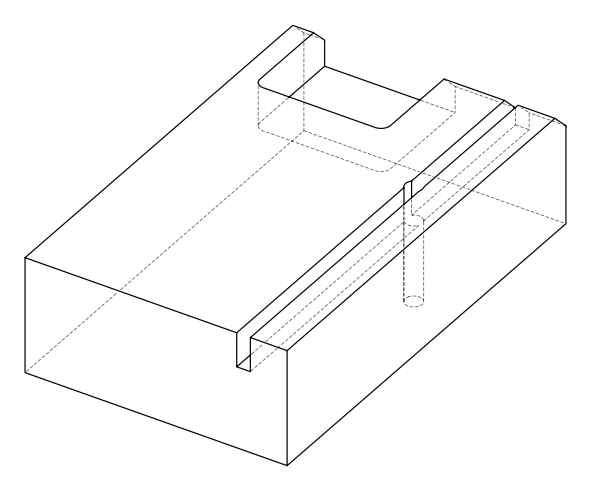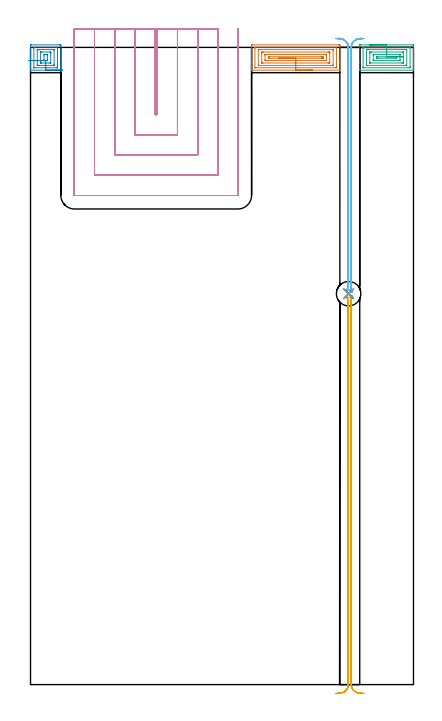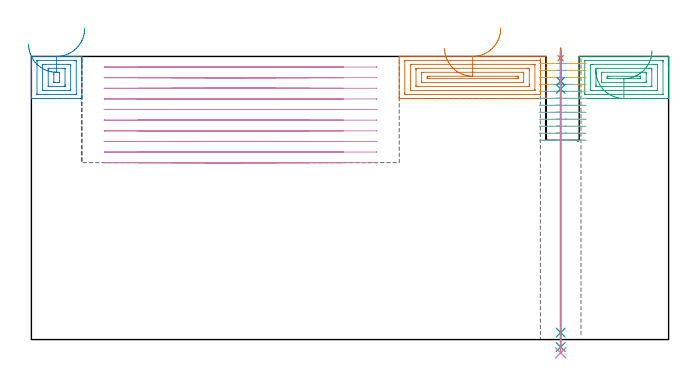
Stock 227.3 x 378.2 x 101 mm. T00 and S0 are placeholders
(PLAN: 10 operations, 6 tool changes, 54.4 min)
(1 AREA_MILL | FG_CHAMFER_SURFACE | UGT0205_001 | 2.74 min | 7518 mm3)
(2 AREA_MILL_1 | FG_CHAMFER_SURFACE_1 | UGT0205_001 | 1.08 min | 2836 mm3)
(3 AREA_MILL_2 | FG_CHAMFER_SURFACE_2 | UGT0205_001 | 1.76 min | 3960 mm3)
(4 MILL_SLOT | SLOT_PARTIAL_RECTANGULAR | NXT0201_012 | Follow Part, ap 4, ae 75% | 28.42 min | 408781 mm3)
(5 MILL_RECTANGULAR_SLOT | SLOT_RECTANGULAR | NXT0201_013 | Follow Part, ap 2.5, ae 75% | 11.84 min | 83240 mm3)
(6 MILL_RECTANGULAR_SLOT_1 | SLOT_RECTANGULAR_1 | NXT0201_013 | Follow Part, ap 2.5, ae 75% | 7.57 min | 49419 mm3)
(7 SPOT_DRILL | STEP1HOLE | NXT0321_9005460120000 | 0.03 min | 0 mm3)
(8 DRILL_BLIND_HOLE_INTO_CENTER | STEP1HOLE | NXT0301_030 | 0.05 min | 0 mm3)
(9 GUN_DRILL_THROUGH_HOLE | STEP1HOLE | UGT0307_001 | 0.48 min | 1396 mm3)
(10 SPADE_DRILL_TO_ENLARGE_THROUGH_HOLE | STEP1HOLE | UGT0306_005 | 0.43 min | 10489 mm3)
(TOOL UGT0205_001 | Chamfer Mill 20 x 3 x 45 deg. | D20 FL50 Z2)
(TOOL NXT0201_012 | ENDMILL 16mm [2P460-1600-NA 1630] | D16 FL38 Z6)
(TOOL NXT0201_013 | ENDMILL 10mm | D10 FL30 Z4)
(TOOL NXT0321_9005460120000 | NC Spot Drill, 142deg, 12mm, Carbide, Uncoated | D12 PA142 FL30 Z2)
(TOOL NXT0301_030 | Carbide Drill 5.9mm [860.1-0590-018A1-MM 2214] | D5.9 PA140 FL28 Z2)
(TOOL UGT0307_001 | Gun Drill 5 mm | D5 PA130 FL24 Z1)
(TOOL UGT0306_005 | Spade Drill 14.5mm | D14.5 PA132 FL10 Z2)
(OP 1 AREA_MILL)
G17 G21 G94 G90
T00 M6
G54
G17 G0 G90 X167.4 Y364.7 S1061 M3
G43 Z111. H0
G94 G1 X167.362 Z110.128 F250.
X167.248 Z109.264
X167.059 Z108.412
X166.797 Z107.58
X166.463 Z106.774
X166.06 Z106.
X165.592 Z105.264
X165.06 Z104.572
X164.471 Z103.929
X163.828 Z103.34
X163.136 Z102.808
X162.4 Z102.34
X161.626 Z101.937
X160.82 Z101.603
X159.988 Z101.341
X159.136 Z101.152
X158.272 Z101.038
X157.4 Z101.
X131.269
X131.21 Y364.705 Z100.993
X131.2 Y364.841 Z100.858
Y368.813 Z96.886
Y369.556 Z96.138
Y378.879 Z86.817
X131.203 Y379.25 Z86.446
X131.208 Y379.691 Z86.005
X131.267 Y379.694 Z86.003
X131.712 Y379.7 Z86.
X182.636
X183.088 Y379.699 Z86.001
X183.533 Y379.694 Z86.003
X183.592 Y379.691 Z86.005
X183.596 Y379.25 Z86.446
X183.6 Y378.741 Z86.955
Y369.556 Z96.138
Y368.813 Z96.886
Y368.675 Z97.023
X183.599 Y364.838 Z100.86
X183.59 Y364.705 Z100.993
X183.531 Y364.7 Z101.
X157.4
Y366.114 Z99.586
X133.399 Y366.115 Z99.585
X133.28 Y366.118 Z99.582
X133.223 Y366.121 Z99.579
X133.209 Y366.128 Z99.572
X133.205 Y366.144 Z99.556
X133.202 Y366.188 Z99.512
X133.2 Y366.313 Z99.387
Y377.77 Z87.93
X133.204 Y378.052 Z87.648
X133.21 Y378.24 Z87.46
X133.217 Y378.28 Z87.42
X133.234 Y378.282 Z87.418
X133.283 Y378.284 Z87.416
X133.484 Y378.286 Z87.414
X133.568
X181.401 Y378.285 Z87.415
X181.52 Y378.282 Z87.418
X181.577 Y378.279 Z87.421
X181.591 Y378.272 Z87.428
X181.595 Y378.256 Z87.444
X181.598 Y378.212 Z87.488
X181.6 Y378.087 Z87.613
Y366.63 Z99.07
X181.596 Y366.348 Z99.352
X181.59 Y366.16 Z99.54
X181.583 Y366.12 Z99.58
X181.566 Y366.118 Z99.582
X181.517 Y366.116 Z99.584
X181.316 Y366.114 Z99.586
X181.232
X157.4
Y367.528 Z98.172
X135.521 Y367.529 Z98.171
X135.255 Y367.53 Z98.17
X135.219 Y367.532 Z98.168
X135.215 Y367.534 Z98.166
X135.21 Y367.556 Z98.144
X135.204 Y367.628 Z98.072
X135.201 Y367.738 Z97.962
X135.2 Y367.793 Z97.907
Y376.661 Z89.039
X135.202 Y376.716 Z88.984
X135.21 Y376.826 Z88.874
X135.215 Y376.866 Z88.834
X135.224 Y376.867 Z88.833
X135.255 Y376.869 Z88.831
X135.875 Y376.871 Z88.829
X136.141 Y376.872 Z88.828
X179.279 Y376.871 Z88.829
X179.545 Y376.87 Z88.83
X179.581 Y376.868 Z88.832
X179.585 Y376.866 Z88.834
X179.59 Y376.844 Z88.856
X179.596 Y376.772 Z88.928
X179.599 Y376.662 Z89.038
X179.6 Y376.607 Z89.093
Y367.739 Z97.961
X179.598 Y367.683 Z98.017
X179.59 Y367.574 Z98.126
X179.585 Y367.534 Z98.166
X179.576 Y367.533 Z98.167
X179.545 Y367.531 Z98.169
X178.925 Y367.529 Z98.171
X178.659 Y367.528 Z98.172
X157.4
Y368.943 Z96.757
X137.913
X137.642 Y368.945 Z96.755
X137.245 Y368.95 Z96.75
X137.21 Y368.956 Z96.744
X137.206 Y369.013 Z96.687
X137.202 Y369.136 Z96.564
X137.2 Y369.384 Z96.316
Y369.556 Z96.144
X137.201 Y374.844 Z90.856
X137.205 Y375.198 Z90.502
X137.21 Y375.375 Z90.325
X137.217 Y375.451 Z90.249
X137.301 Y375.453 Z90.247
X137.913 Y375.457 Z90.243
X138.182
X176.887
X177.159 Y375.455 Z90.245
X177.555 Y375.45 Z90.25
X177.59 Y375.444 Z90.256
X177.594 Y375.387 Z90.313
X177.598 Y375.264 Z90.436
X177.6 Y375.016 Z90.684
Y374.844 Z90.856
X177.599 Y369.556 Z96.144
X177.595 Y369.202 Z96.498
X177.59 Y369.025 Z96.675
X177.583 Y368.949 Z96.751
X177.499 Y368.947 Z96.753
X176.887 Y368.943 Z96.757
X176.618
X157.4
Y370.357 Z95.343
X139.684
X139.603 Y370.358 Z95.342
X139.442 Y370.364 Z95.336
X139.21 Y370.375 Z95.325
X139.207 Y370.437 Z95.263
X139.201 Y370.918 Z94.782
X139.2 Y373.563 Z92.137
X139.203 Y373.963 Z91.737
X139.206 Y374.022 Z91.678
X139.209 Y374.032 Z91.668
X139.254 Y374.036 Z91.664
X139.361 Y374.04 Z91.66
X139.522 Y374.043 Z91.657
X139.603
X175.116
X175.197 Y374.041 Z91.659
X175.358 Y374.036 Z91.664
X175.59 Y374.025 Z91.675
X175.593 Y373.963 Z91.737
X175.599 Y373.482 Z92.218
X175.6 Y370.837 Z94.863
X175.597 Y370.437 Z95.263
X175.594 Y370.378 Z95.322
X175.592 Y370.368 Z95.332
X175.546 Y370.364 Z95.336
X175.439 Y370.36 Z95.34
X175.278 Y370.357 Z95.343
X175.197
X157.4
Y371.771 Z93.929
X141.886 Y371.772 Z93.928
X141.456 Y371.775 Z93.925
X141.313 Y371.778 Z93.922
X141.21 Y371.782 Z93.918
X141.206 Y371.946 Z93.754
X141.202 Y372.2 Z93.5
X141.2 Y372.454 Z93.246
X141.202 Y372.539 Z93.161
X141.207 Y372.607 Z93.093
X141.21 Y372.623 Z93.077
X141.215 Y372.625 Z93.075
X141.24 Y372.627 Z93.073
X141.456 Y372.628 Z93.072
X141.911 Y372.629 Z93.071
X172.914 Y372.628 Z93.072
X173.344 Y372.625 Z93.075
X173.487 Y372.622 Z93.078
X173.59 Y372.618 Z93.082
X173.594 Y372.454 Z93.246
X173.598 Y372.2 Z93.5
X173.6 Y371.946 Z93.754
X173.598 Y371.861 Z93.839
X173.593 Y371.793 Z93.907
X173.59 Y371.777 Z93.923
X173.585 Y371.775 Z93.925
X173.56 Y371.773 Z93.927
X173.344 Y371.772 Z93.928
X172.889 Y371.771 Z93.929
X157.4
X156.528 Z93.967
X155.664 Z94.081
X154.812 Z94.27
X153.98 Z94.532
X153.174 Z94.866
X152.4 Z95.269
X151.664 Z95.737
X150.972 Z96.268
X150.329 Z96.858
X149.74 Z97.501
X149.208 Z98.193
X148.74 Z98.929
X148.337 Z99.703
X148.003 Z100.509
X147.741 Z101.341
X147.552 Z102.192
X147.438 Z103.057
X147.4 Z103.929
G0 Z111.
M5
M2
(OP 2 AREA_MILL_1)
G17 G21 G94 G90
T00 M6
G54
G17 G0 G90 X19. Y364.7 S1061 M3
G43 Z111. H0
G94 G1 X18.962 Z110.128 F250.
X18.848 Z109.263
X18.659 Z108.412
X18.397 Z107.58
X18.063 Z106.774
X17.66 Z106.
X17.192 Z105.264
X16.66 Z104.572
X16.071 Z103.929
X15.428 Z103.339
X14.736 Z102.808
X14. Z102.34
X13.226 Z101.937
X12.42 Z101.603
X11.588 Z101.341
X10.736 Z101.152
X9.872 Z101.038
X9. Z101.
X0.111
X0.01 Y364.706 Z100.992
X0. Y364.925 Z100.774
Y365.59 Z100.109
Y366.471 Z99.228
Y366.912 Z98.784
Y367.132 Z98.565
Y367.793 Z97.904
Y368.014 Z97.684
Y368.675 Z97.019
Y379.25 Z86.446
X0.003 Y379.584 Z86.112
X0.01 Y379.691 Z86.005
X0.119 Y379.699 Z85.999
X0.556 Y379.7 Z86.
X16.991
X17.444 Y379.699 Z86.001
X17.892 Y379.694 Z86.003
X17.991 Y379.691 Z86.005
X17.996 Y379.25 Z86.446
X18. Y378.7 Z86.997
Y368.675 Z97.019
Y368.014 Z97.684
Y367.793 Z97.904
Y367.132 Z98.565
Y366.912 Z98.784
Y366.471 Z99.228
Y365.59 Z100.109
Y365.149 Z100.549
X17.999 Y364.923 Z100.775
X17.99 Y364.706 Z100.992
X17.889 Y364.7 Z101.
X9.
Y366.114 Z99.586
X2.117 Y366.115 Z99.585
X2.05 Y366.116 Z99.584
X2.019 Y366.118 Z99.582
X2.01 Y366.121 Z99.579
X2.007 Y366.129 Z99.571
X2.003 Y366.2 Z99.5
X2. Y366.361 Z99.339
X2.001 Y377.818 Z87.882
X2.006 Y378.149 Z87.551
X2.01 Y378.243 Z87.457
X2.016 Y378.28 Z87.42
X2.033 Y378.281 Z87.419
X2.132 Y378.283 Z87.417
X2.333 Y378.285 Z87.415
X2.417 Y378.286 Z87.414
X15.883 Y378.285 Z87.415
X15.95 Y378.284 Z87.416
X15.981 Y378.282 Z87.418
X15.99 Y378.279 Z87.421
X15.993 Y378.271 Z87.429
X15.997 Y378.2 Z87.5
X16. Y378.039 Z87.661
X15.999 Y366.582 Z99.118
X15.994 Y366.251 Z99.449
X15.99 Y366.157 Z99.543
X15.984 Y366.12 Z99.58
X15.967 Y366.119 Z99.581
X15.868 Y366.117 Z99.583
X15.667 Y366.115 Z99.585
X15.582 Y366.114 Z99.586
X9.
Y367.528 Z98.172
X5.
X4.378 Y367.529 Z98.171
X4.111 Y367.531 Z98.169
X4.024 Y367.533 Z98.167
X4.015 Y367.534 Z98.166
X4.01 Y367.552 Z98.148
X4.004 Y367.61 Z98.09
X4.001 Y367.683 Z98.017
Y376.607 Z89.093
X4.002 Y376.714 Z88.986
X4.01 Y376.826 Z88.874
X4.019 Y376.865 Z88.835
X4.045 Y376.867 Z88.833
X4.111 Y376.869 Z88.831
X4.733 Y376.871 Z88.829
X5. Y376.872 Z88.828
X13.622 Y376.871 Z88.829
X13.889 Y376.869 Z88.831
X13.976 Y376.867 Z88.833
X13.985 Y376.866 Z88.834
X13.99 Y376.848 Z88.852
X13.996 Y376.79 Z88.91
X13.999 Y376.717 Z88.983
Y367.793 Z97.907
X13.998 Y367.686 Z98.014
X13.99 Y367.574 Z98.126
X13.981 Y367.535 Z98.165
X13.955 Y367.533 Z98.167
X13.889 Y367.531 Z98.169
X13.267 Y367.529 Z98.171
X13. Y367.528 Z98.172
X9.
Y368.943 Z96.757
X6.507
X6.077 Y368.947 Z96.753
X6.032 Y368.95 Z96.75
X6.01 Y368.953 Z96.747
X6.008 Y368.987 Z96.713
X6.003 Y369.139 Z96.561
X6. Y369.446 Z96.254
Y369.556 Z96.144
X6.001 Y375.229 Z90.471
X6.003 Y375.422 Z90.278
X6.006 Y375.445 Z90.255
X6.01 Y375.451 Z90.249
X6.017 Y375.453 Z90.247
X6.071 Y375.456 Z90.244
X6.159 Y375.457 Z90.243
X6.778
X11.493
X11.923 Y375.453 Z90.247
X11.968 Y375.45 Z90.25
X11.99 Y375.447 Z90.253
X11.992 Y375.413 Z90.287
X11.997 Y375.261 Z90.439
X12. Y374.954 Z90.746
Y374.844 Z90.856
X11.999 Y369.17 Z96.53
X11.997 Y368.978 Z96.722
X11.994 Y368.955 Z96.745
X11.99 Y368.949 Z96.751
X11.982 Y368.947 Z96.753
X11.929 Y368.944 Z96.756
X11.841 Y368.943 Z96.757
X11.222
X9.
Y370.357 Z95.343
X8.556
X8.474
X8.312 Y370.359 Z95.341
X8.01 Y370.366 Z95.334
X8.007 Y370.437 Z95.263
X8. Y370.988 Z94.712
X8.001 Y373.631 Z92.069
X8.006 Y373.963 Z91.737
X8.01 Y374.025 Z91.675
X8.231 Y374.036 Z91.664
X8.393 Y374.042 Z91.658
X8.474 Y374.043 Z91.657
X8.556
X9.444
X9.526
X9.688 Y374.041 Z91.659
X9.99 Y374.034 Z91.666
X9.993 Y373.963 Z91.737
X10. Y373.412 Z92.288
X9.999 Y370.769 Z94.931
X9.994 Y370.437 Z95.263
X9.99 Y370.375 Z95.325
X9.769 Y370.364 Z95.336
X9.607 Y370.358 Z95.342
X9.526 Y370.357 Z95.343
X9.444
X9.
X8.128 Z95.381
X7.264 Z95.495
X6.412 Z95.684
X5.58 Z95.946
X4.774 Z96.28
X4. Z96.683
X3.264 Z97.151
X2.572 Z97.682
X1.929 Z98.272
X1.339 Z98.915
X0.808 Z99.607
X0.34 Z100.343
X-0.063 Z101.117
X-0.397 Z101.923
X-0.659 Z102.755
X-0.848 Z103.606
X-0.962 Z104.471
X-1. Z105.343
G0 Z111.
M5
M2
(OP 3 AREA_MILL_2)
G17 G21 G94 G90
T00 M6
G54
G17 G0 G90 X201.35 Y379.7 S1061 M3
G43 Z111. H0
Z96.
G94 G1 X201.388 Z95.128 F250.
X201.502 Z94.264
X201.691 Z93.412
X201.953 Z92.58
X202.287 Z91.774
X202.69 Z91.
X203.158 Z90.264
X203.69 Z89.572
X204.279 Z88.929
X204.922 Z88.34
X205.614 Z87.808
X206.35 Z87.34
X207.124 Z86.937
X207.93 Z86.603
X208.762 Z86.341
X209.614 Z86.152
X210.478 Z86.038
X211.35 Z86.
X226.816
X227.255 Y379.694 Z86.002
X227.29 Y379.691 Z86.005
X227.3 Y379.649 Z86.046
Y369.556 Z96.137
Y368.759 Z96.94
Y368.675 Z97.024
X227.299 Y364.783 Z100.915
X227.29 Y364.705 Z100.993
X227.258 Y364.7 Z101.
X195.442
X195.41 Y364.705 Z100.993
X195.4 Y364.785 Z100.913
Y368.759 Z96.94
Y369.556 Z96.137
Y378.852 Z86.844
X195.403 Y379.25 Z86.445
X195.408 Y379.691 Z86.005
X195.44 Y379.693 Z86.003
X195.884 Y379.7 Z86.
X211.35
Y378.286 Z87.414
X225.133 Y378.285 Z87.415
X225.242 Y378.282 Z87.418
X225.289 Y378.279 Z87.421
X225.295 Y378.253 Z87.447
X225.298 Y378.222 Z87.478
X225.3 Y378.118 Z87.582
Y366.661 Z99.039
X225.298 Y366.411 Z99.289
X225.295 Y366.243 Z99.457
X225.289 Y366.121 Z99.579
X225.248 Y366.119 Z99.581
X225.048 Y366.115 Z99.585
X224.965 Y366.114 Z99.586
X197.567 Y366.115 Z99.585
X197.458 Y366.118 Z99.582
X197.411 Y366.121 Z99.579
X197.405 Y366.147 Z99.553
X197.402 Y366.178 Z99.522
X197.4 Y366.281 Z99.419
Y377.739 Z87.961
X197.401 Y377.989 Z87.711
X197.405 Y378.157 Z87.543
X197.411 Y378.279 Z87.421
X197.452 Y378.282 Z87.418
X197.651 Y378.285 Z87.415
X197.735 Y378.286 Z87.414
X211.35
Y376.872 Z88.828
X222.397 Y376.871 Z88.829
X223.018 Y376.869 Z88.831
X223.281 Y376.864 Z88.836
X223.299 Y376.607 Z89.093
X223.3 Y376.588 Z89.112
X223.299 Y367.775 Z97.925
X223.281 Y367.536 Z98.164
X222.662 Y367.53 Z98.17
X222.397 Y367.529 Z98.171
X221.779 Y367.528 Z98.172
X200.303 Y367.529 Z98.171
X199.682 Y367.531 Z98.169
X199.419 Y367.535 Z98.165
X199.401 Y367.793 Z97.907
X199.4 Y367.812 Z97.888
X199.401 Y376.625 Z89.075
X199.419 Y376.864 Z88.836
X200.038 Y376.87 Z88.83
X200.303 Y376.871 Z88.829
X200.921 Y376.872 Z88.828
X211.35
Y375.457 Z90.243
X220.899 Y375.456 Z90.244
X221.275 Y375.452 Z90.248
X221.29 Y375.451 Z90.249
X221.294 Y375.43 Z90.27
X221.298 Y375.377 Z90.323
X221.3 Y375.27 Z90.43
Y375.057 Z90.643
Y369.556 Z96.144
X221.298 Y369.222 Z96.478
X221.295 Y369.055 Z96.645
X221.29 Y368.973 Z96.727
X221.278 Y368.949 Z96.751
X221.24 Y368.947 Z96.753
X220.63 Y368.943 Z96.757
X220.361
X201.801 Y368.944 Z96.756
X201.425 Y368.948 Z96.752
X201.41 Y368.949 Z96.751
X201.406 Y368.97 Z96.73
X201.402 Y369.023 Z96.677
X201.4 Y369.13 Z96.57
Y369.343 Z96.357
Y374.844 Z90.856
X201.402 Y375.178 Z90.522
X201.405 Y375.345 Z90.355
X201.41 Y375.427 Z90.273
X201.422 Y375.451 Z90.249
X201.46 Y375.453 Z90.247
X202.07 Y375.457 Z90.243
X202.339
X211.35
Y374.043 Z91.657
X218.943
X219.104 Y374.041 Z91.659
X219.212 Y374.039 Z91.661
X219.289 Y374.036 Z91.664
X219.292 Y374.024 Z91.676
X219.295 Y373.963 Z91.737
X219.299 Y373.526 Z92.174
Y370.883 Z94.817
X219.293 Y370.437 Z95.263
X219.29 Y370.384 Z95.316
X219.284 Y370.364 Z95.336
X218.943 Y370.357 Z95.343
X203.757
X203.596 Y370.358 Z95.342
X203.489 Y370.361 Z95.339
X203.411 Y370.364 Z95.336
X203.408 Y370.376 Z95.324
X203.405 Y370.437 Z95.263
X203.401 Y370.873 Z94.827
Y373.517 Z92.183
X203.407 Y373.963 Z91.737
X203.41 Y374.016 Z91.684
X203.415 Y374.036 Z91.664
X203.757 Y374.043 Z91.657
X211.35
Y372.629 Z93.071
X216.211
X216.665 Y372.628 Z93.072
X217.095 Y372.626 Z93.074
X217.237 Y372.624 Z93.076
X217.281 Y372.622 Z93.078
X217.29 Y372.541 Z93.159
X217.295 Y372.405 Z93.295
X217.298 Y372.2 Z93.5
Y371.997 Z93.703
X217.29 Y371.791 Z93.909
X217.287 Y371.777 Z93.923
X217.281 Y371.775 Z93.925
X217.256 Y371.773 Z93.927
X217.202 Y371.771 Z93.929
X217.095
X206.035 Y371.772 Z93.928
X205.605 Y371.774 Z93.926
X205.463 Y371.776 Z93.924
X205.419 Y371.778 Z93.922
X205.41 Y371.859 Z93.841
X205.405 Y371.995 Z93.705
X205.402 Y372.2 Z93.5
Y372.403 Z93.297
X205.41 Y372.609 Z93.091
X205.413 Y372.623 Z93.077
X205.419 Y372.625 Z93.075
X205.444 Y372.627 Z93.073
X205.498 Y372.629 Z93.071
X205.605
X206.059
X211.35
X212.222 Z93.109
X213.086 Z93.223
X213.938 Z93.412
X214.77 Z93.674
X215.576 Z94.008
X216.35 Z94.411
X217.086 Z94.88
X217.778 Z95.411
X218.421 Z96.
X219.01 Z96.643
X219.541 Z97.335
X220.01 Z98.071
X220.413 Z98.845
X220.747 Z99.651
X221.009 Z100.483
X221.198 Z101.335
X221.312 Z102.2
X221.35 Z103.071
G0 Z111.
M5
M2
(OP 4 MILL_SLOT)
G17 G21 G94 G90
T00 M6
G54
G17 G0 G90 X73.983 Y389.2 S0 M3
G43 Z111. H1
Z97.21
G94 G1 X73.999 Y386.2 F250.
X74. Y385.946 F500.
Y338.3
X75.2
Y385.946
X75.201 Y386.2
X75.217 Y389.2 F250.
X61.978
X61.999 Y386.2
X62. Y385.946 F500.
Y326.3
X87.2
Y385.946
X87.201 Y386.2
X87.222 Y389.2 F250.
X49.967
X49.999 Y386.2
G2 X50. Y385.946 R24. F500.
G1 Y314.3
X99.2
Y385.946
G2 X99.201 Y386.2 R24.
G1 X99.233 Y389.2 F250.
X37.934 Y389.199
X37.997 Y386.2
G2 X38. Y385.946 R12. F500.
G1 Y302.3
X111.2
Y385.946
G2 X111.203 Y386.2 R12.
G1 X111.266 Y389.199 F250.
X26. Y388.946
Y385.946
Y290.4 F500.
X26.005 Y290.345
X26.045 Y290.305
X26.1 Y290.3
X123.1
X123.155 Y290.305
X123.195 Y290.345
X123.2 Y290.4
Y385.946
Y388.946 F250.
G0 X73.997 Y389.2 Z93.42
G1 X74. Y386.2
Y386.159 F500.
Y338.3
X75.2
Y386.159
Y386.2
X75.203 Y389.2 F250.
X61.997
X62. Y386.2
Y386.159 F500.
Y326.3
X87.2
Y386.159
Y386.2
X87.203 Y389.2 F250.
X49.995
X50. Y386.2
Y386.159 F500.
Y314.3
X99.2
Y386.159
Y386.2
X99.205 Y389.2 F250.
X37.99
X38. Y386.2
Y386.159 F500.
Y302.3
X111.2
Y386.159
Y386.2
X111.21 Y389.2 F250.
X26. Y389.159
Y386.159
Y290.4 F500.
X26.005 Y290.345
X26.045 Y290.305
X26.1 Y290.3
X123.1
X123.155 Y290.305
X123.195 Y290.345
X123.2 Y290.4
Y386.159
Y389.159 F250.
G0 X74. Y389.2 Z89.63
G1 Y386.2
Y338.3 F500.
X75.2
Y386.2
Y389.2 F250.
X62.
Y386.2
Y326.3 F500.
X87.2
Y386.2
Y389.2 F250.
X50.
Y386.2
Y314.3 F500.
X99.2
Y386.2
Y389.2 F250.
X38.
Y386.2
Y302.3 F500.
X111.2
Y386.2
Y389.2 F250.
X26.
Y386.2
Y290.4 F500.
X26.005 Y290.345
X26.045 Y290.305
X26.1 Y290.3
X123.1
X123.155 Y290.305
X123.195 Y290.345
X123.2 Y290.4
Y386.2
Y389.2 F250.
G0 X74. Z85.84
G1 Y386.2
Y338.3 F500.
X75.2
Y386.2
Y389.2 F250.
X62.
Y386.2
Y326.3 F500.
X87.2
Y386.2
Y389.2 F250.
X50.
Y386.2
Y314.3 F500.
X99.2
Y386.2
Y389.2 F250.
X38.
Y386.2
Y302.3 F500.
X111.2
Y386.2
Y389.2 F250.
X26.
Y386.2
Y290.4 F500.
X26.005 Y290.345
X26.045 Y290.305
X26.1 Y290.3
X123.1
X123.155 Y290.305
X123.195 Y290.345
X123.2 Y290.4
Y386.2
Y389.2 F250.
G0 X74. Z82.05
G1 Y386.2
Y338.3 F500.
X75.2
Y386.2
Y389.2 F250.
X62.
Y386.2
Y326.3 F500.
X87.2
Y386.2
Y389.2 F250.
X50.
Y386.2
Y314.3 F500.
X99.2
Y386.2
Y389.2 F250.
X38.
Y386.2
Y302.3 F500.
X111.2
Y386.2
Y389.2 F250.
X26.
Y386.2
Y290.4 F500.
X26.005 Y290.345
X26.045 Y290.305
X26.1 Y290.3
X123.1
X123.155 Y290.305
X123.195 Y290.345
X123.2 Y290.4
Y386.2
Y389.2 F250.
G0 X74. Z78.26
G1 Y386.2
Y338.3 F500.
X75.2
Y386.2
Y389.2 F250.
X62.
Y386.2
Y326.3 F500.
X87.2
Y386.2
Y389.2 F250.
X50.
Y386.2
Y314.3 F500.
X99.2
Y386.2
Y389.2 F250.
X38.
Y386.2
Y302.3 F500.
X111.2
Y386.2
Y389.2 F250.
X26.
Y386.2
Y290.4 F500.
X26.005 Y290.345
X26.045 Y290.305
X26.1 Y290.3
X123.1
X123.155 Y290.305
X123.195 Y290.345
X123.2 Y290.4
Y386.2
Y389.2 F250.
G0 X74. Z74.47
G1 Y386.2
Y338.3 F500.
X75.2
Y386.2
Y389.2 F250.
X62.
Y386.2
Y326.3 F500.
X87.2
Y386.2
Y389.2 F250.
X50.
Y386.2
Y314.3 F500.
X99.2
Y386.2
Y389.2 F250.
X38.
Y386.2
Y302.3 F500.
X111.2
Y386.2
Y389.2 F250.
X26.
Y386.2
Y290.4 F500.
X26.005 Y290.345
X26.045 Y290.305
X26.1 Y290.3
X123.1
X123.155 Y290.305
X123.195 Y290.345
X123.2 Y290.4
Y386.2
Y389.2 F250.
G0 X74. Z70.68
G1 Y386.2
Y338.3 F500.
X75.2
Y386.2
Y389.2 F250.
X62.
Y386.2
Y326.3 F500.
X87.2
Y386.2
Y389.2 F250.
X50.
Y386.2
Y314.3 F500.
X99.2
Y386.2
Y389.2 F250.
X38.
Y386.2
Y302.3 F500.
X111.2
Y386.2
Y389.2 F250.
X26.
Y386.2
Y290.4 F500.
X26.005 Y290.345
X26.045 Y290.305
X26.1 Y290.3
X123.1
X123.155 Y290.305
X123.195 Y290.345
X123.2 Y290.4
Y386.2
Y389.2 F250.
G0 X74. Z66.89
G1 Y386.2
Y338.3 F500.
X75.2
Y386.2
Y389.2 F250.
X62.
Y386.2
Y326.3 F500.
X87.2
Y386.2
Y389.2 F250.
X50.
Y386.2
Y314.3 F500.
X99.2
Y386.2
Y389.2 F250.
X38.
Y386.2
Y302.3 F500.
X111.2
Y386.2
Y389.2 F250.
X26.
Y386.2
Y290.4 F500.
X26.005 Y290.345
X26.045 Y290.305
X26.1 Y290.3
X123.1
X123.155 Y290.305
X123.195 Y290.345
X123.2 Y290.4
Y386.2
Y389.2 F250.
G0 X74. Z63.1
G1 Y386.2
Y338.3 F500.
X75.2
Y386.2
Y389.2 F250.
X62.
Y386.2
Y326.3 F500.
X87.2
Y386.2
Y389.2 F250.
X50.
Y386.2
Y314.3 F500.
X99.2
Y386.2
Y389.2 F250.
X38.
Y386.2
Y302.3 F500.
X111.2
Y386.2
Y389.2 F250.
X26.
Y386.2
Y290.4 F500.
X26.005 Y290.345
X26.045 Y290.305
X26.1 Y290.3
X123.1
X123.155 Y290.305
X123.195 Y290.345
X123.2 Y290.4
Y386.2
Y389.2 F250.
G0 Z111.
M5
M2
(OP 5 MILL_RECTANGULAR_SLOT)
G17 G21 G94 G90
T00 M6
G54
G17 G0 G90 X197.835 Y-5.298 S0 M3
G43 Z111. H0
Z98.508
G94 G1 X194.853 Y-4.97 F250.
G2 X190.4 Y0. R5. F500.
G1 Y228.881
G2 X190.806 Y230.855 R5.
G1 X190.798 Y230.86
G2 X187.291 Y230.265 R2.3
G1 X187.284 Y230.257
G2 X188.6 Y226.877 R5.
G1 Y0.
G2 X184.147 Y-4.97 R5.
G1 X181.165 Y-5.298 F250.
G0 X197.835 Z96.017
G1 X194.853 Y-4.97
G2 X190.4 Y0. R5. F500.
G1 Y228.881
G2 X190.806 Y230.855 R5.
G1 X190.798 Y230.86
G2 X187.291 Y230.265 R2.3
G1 X187.284 Y230.257
G2 X188.6 Y226.877 R5.
G1 Y0.
G2 X184.147 Y-4.97 R5.
G1 X181.165 Y-5.298 F250.
G0 X197.835 Z93.525
G1 X194.853 Y-4.97
G2 X190.4 Y0. R5. F500.
G1 Y228.881
G2 X190.806 Y230.855 R5.
G1 X190.798 Y230.86
G2 X187.291 Y230.265 R2.3
G1 X187.284 Y230.257
G2 X188.6 Y226.877 R5.
G1 Y0.
G2 X184.147 Y-4.97 R5.
G1 X181.165 Y-5.298 F250.
G0 X197.835 Z91.033
G1 X194.853 Y-4.97
G2 X190.4 Y0. R5. F500.
G1 Y228.881
G2 X190.806 Y230.855 R5.
G1 X190.798 Y230.86
G2 X187.291 Y230.265 R2.3
G1 X187.284 Y230.257
G2 X188.6 Y226.877 R5.
G1 Y0.
G2 X184.147 Y-4.97 R5.
G1 X181.165 Y-5.298 F250.
G0 X197.835 Z88.542
G1 X194.853 Y-4.97
G2 X190.4 Y0. R5. F500.
G1 Y228.881
G2 X190.806 Y230.855 R5.
G1 X190.798 Y230.86
G2 X187.291 Y230.265 R2.3
G1 X187.284 Y230.257
G2 X188.6 Y226.877 R5.
G1 Y0.
G2 X184.147 Y-4.97 R5.
G1 X181.165 Y-5.298 F250.
G0 X197.835 Z86.05
G1 X194.853 Y-4.97
G2 X190.4 Y0. R5. F500.
G1 Y228.881
G2 X190.806 Y230.855 R5.
G1 X190.798 Y230.86
G2 X187.291 Y230.265 R2.3
G1 X187.284 Y230.257
G2 X188.6 Y226.877 R5.
G1 Y0.
G2 X184.147 Y-4.97 R5.
G1 X181.165 Y-5.298 F250.
G0 X197.835 Z83.558
G1 X194.853 Y-4.97
G2 X190.4 Y0. R5. F500.
G1 Y228.881
G2 X190.806 Y230.855 R5.
G1 X190.798 Y230.86
G2 X187.291 Y230.265 R2.3
G1 X187.284 Y230.257
G2 X188.6 Y226.877 R5.
G1 Y0.
G2 X184.147 Y-4.97 R5.
G1 X181.165 Y-5.298 F250.
G0 X197.835 Z81.067
G1 X194.853 Y-4.97
G2 X190.4 Y0. R5. F500.
G1 Y228.881
G2 X190.806 Y230.855 R5.
G1 X190.798 Y230.86
G2 X187.291 Y230.265 R2.3
G1 X187.284 Y230.257
G2 X188.6 Y226.877 R5.
G1 Y0.
G2 X184.147 Y-4.97 R5.
G1 X181.165 Y-5.298 F250.
G0 X197.835 Z78.575
G1 X194.853 Y-4.97
G2 X190.4 Y0. R5. F500.
G1 Y228.881
G2 X190.806 Y230.855 R5.
G1 X190.798 Y230.86
G2 X187.291 Y230.265 R2.3
G1 X187.284 Y230.257
G2 X188.6 Y226.877 R5.
G1 Y0.
G2 X184.147 Y-4.97 R5.
G1 X181.165 Y-5.298 F250.
G0 X197.835 Z76.083
G1 X194.853 Y-4.97
G2 X190.4 Y0. R5. F500.
G1 Y228.881
G2 X190.806 Y230.855 R5.
G1 X190.798 Y230.86
G2 X187.291 Y230.265 R2.3
G1 X187.284 Y230.257
G2 X188.6 Y226.877 R5.
G1 Y0.
G2 X184.147 Y-4.97 R5.
G1 X181.165 Y-5.298 F250.
G0 X197.835 Z73.592
G1 X194.853 Y-4.97
G2 X190.4 Y0. R5. F500.
G1 Y228.881
G2 X190.806 Y230.855 R5.
G1 X190.798 Y230.86
G2 X187.291 Y230.265 R2.3
G1 X187.284 Y230.257
G2 X188.6 Y226.877 R5.
G1 Y0.
G2 X184.147 Y-4.97 R5.
G1 X181.165 Y-5.298 F250.
G0 X197.835 Z71.1
G1 X194.853 Y-4.97
G2 X190.4 Y0. R5. F500.
G1 Y228.881
G2 X190.806 Y230.855 R5.
G1 X190.798 Y230.86
G2 X187.291 Y230.265 R2.3
G1 X187.284 Y230.257
G2 X188.6 Y226.877 R5.
G1 Y0.
G2 X184.147 Y-4.97 R5.
G1 X181.165 Y-5.298 F250.
G0 Z111.
M5
M2
(OP 6 MILL_RECTANGULAR_SLOT_1)
G17 G21 G94 G90
T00 M6
G54
G17 G0 G90 X188.6 Y375.525 S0 M3
G43 Z111. H0
Z98.508
G94 G1 Y372.525 F250.
Y237.123 F500.
G2 X187.284 Y233.743 R5.
G1 X187.291 Y233.735
G2 X190.798 Y233.14 R2.3
G1 X190.806 Y233.145
G2 X190.4 Y235.119 R5.
G1 Y372.521
Y375.521 F250.
G0 X188.6 Y378.018 Z96.017
G1 Y375.018
Y237.123 F500.
G2 X187.284 Y233.743 R5.
G1 X187.291 Y233.735
G2 X190.798 Y233.14 R2.3
G1 X190.806 Y233.145
G2 X190.4 Y235.119 R5.
G1 Y375.014
Y378.014 F250.
G0 X188.6 Y380.787 Z93.525
G1 Y377.787
Y237.123 F500.
G2 X187.284 Y233.743 R5.
G1 X187.291 Y233.735
G2 X190.798 Y233.14 R2.3
G1 X190.806 Y233.145
G2 X190.4 Y235.119 R5.
G1 Y377.783
Y380.783 F250.
G0 Z111.
X185.444 Y383.732
Z91.033
G1 X187.396 Y381.454
G2 X188.6 Y378.2 R5. F500.
G1 Y237.123
G2 X187.284 Y233.743 R5.
G1 X187.291 Y233.735
G2 X190.798 Y233.14 R2.3
G1 X190.806 Y233.145
G2 X190.4 Y235.119 R5.
G1 Y378.2
G2 X191.601 Y381.451 R5.
G1 X193.551 Y383.73 F250.
G0 X182.769 Y383.971 Z88.542
G1 X185.535 Y382.81
G2 X188.6 Y378.2 R5. F500.
G1 Y237.123
G2 X187.284 Y233.743 R5.
G1 X187.291 Y233.735
G2 X190.798 Y233.14 R2.3
G1 X190.806 Y233.145
G2 X190.4 Y235.119 R5.
G1 Y378.2
G2 X193.465 Y382.81 R5.
G1 X196.231 Y383.971 F250.
G0 X181.165 Y383.498 Z86.05
G1 X184.147 Y383.17
G2 X188.6 Y378.2 R5. F500.
G1 Y237.123
G2 X187.284 Y233.743 R5.
G1 X187.291 Y233.735
G2 X190.798 Y233.14 R2.3
G1 X190.806 Y233.145
G2 X190.4 Y235.119 R5.
G1 Y378.2
G2 X194.853 Y383.17 R5.
G1 X197.835 Y383.498 F250.
G0 X181.165 Z83.558
G1 X184.147 Y383.17
G2 X188.6 Y378.2 R5. F500.
G1 Y237.123
G2 X187.284 Y233.743 R5.
G1 X187.291 Y233.735
G2 X190.798 Y233.14 R2.3
G1 X190.806 Y233.145
G2 X190.4 Y235.119 R5.
G1 Y378.2
G2 X194.853 Y383.17 R5.
G1 X197.835 Y383.498 F250.
G0 X181.165 Z81.067
G1 X184.147 Y383.17
G2 X188.6 Y378.2 R5. F500.
G1 Y237.123
G2 X187.284 Y233.743 R5.
G1 X187.291 Y233.735
G2 X190.798 Y233.14 R2.3
G1 X190.806 Y233.145
G2 X190.4 Y235.119 R5.
G1 Y378.2
G2 X194.853 Y383.17 R5.
G1 X197.835 Y383.498 F250.
G0 X181.165 Z78.575
G1 X184.147 Y383.17
G2 X188.6 Y378.2 R5. F500.
G1 Y237.123
G2 X187.284 Y233.743 R5.
G1 X187.291 Y233.735
G2 X190.798 Y233.14 R2.3
G1 X190.806 Y233.145
G2 X190.4 Y235.119 R5.
G1 Y378.2
G2 X194.853 Y383.17 R5.
G1 X197.835 Y383.498 F250.
G0 X181.165 Z76.083
G1 X184.147 Y383.17
G2 X188.6 Y378.2 R5. F500.
G1 Y237.123
G2 X187.284 Y233.743 R5.
G1 X187.291 Y233.735
G2 X190.798 Y233.14 R2.3
G1 X190.806 Y233.145
G2 X190.4 Y235.119 R5.
G1 Y378.2
G2 X194.853 Y383.17 R5.
G1 X197.835 Y383.498 F250.
G0 X181.165 Z73.592
G1 X184.147 Y383.17
G2 X188.6 Y378.2 R5. F500.
G1 Y237.123
G2 X187.284 Y233.743 R5.
G1 X187.291 Y233.735
G2 X190.798 Y233.14 R2.3
G1 X190.806 Y233.145
G2 X190.4 Y235.119 R5.
G1 Y378.2
G2 X194.853 Y383.17 R5.
G1 X197.835 Y383.498 F250.
G0 X181.165 Z71.1
G1 X184.147 Y383.17
G2 X188.6 Y378.2 R5. F500.
G1 Y237.123
G2 X187.284 Y233.743 R5.
G1 X187.291 Y233.735
G2 X190.798 Y233.14 R2.3
G1 X190.806 Y233.145
G2 X190.4 Y235.119 R5.
G1 Y378.2
G2 X194.853 Y383.17 R5.
G1 X197.835 Y383.498 F250.
G0 Z111.
M5
M2
(OP 7 SPOT_DRILL)
G17 G21 G94 G90
T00 M6
G54
G17 G0 G90 X188.8 Y232. S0 M3
G43 Z111. H0
G94 G81 G98 Z100.372 F250. R104.
G80
M5
M2
(OP 8 DRILL_BLIND_HOLE_INTO_CENTER)
G17 G21 G94 G90
T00 M6
G54
G17 G0 G90 X188.8 Y232. S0 M3
G43 Z111. H1
G94 G81 G98 Z92.15 F250. R103.
G80
M5
M2
(OP 9 GUN_DRILL_THROUGH_HOLE)
G17 G21 G94 G90
T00 M6
G54
G17 G0 G90 X188.8 Y232. M8
G43 Z111. H0
Z100.725
S716 M3
G94 G1 Z89.394 F125. M26
G4 X.084
Z2.5 F250.
G4 X.084
Z-2.666 F125.
G4 X.084
M5
M9
G0 Z100.725
Z111.
M2
(OP 10 SPADE_DRILL_TO_ENLARGE_THROUGH_HOLE)
G17 G21 G94 G90
T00 M6
G54
G17 G0 G90 X188.8 Y232. S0 M3
G43 Z111. H0
G94 G73 G98 Z-4.728 F250. Q13.216 R103.
G80
M5
M2
